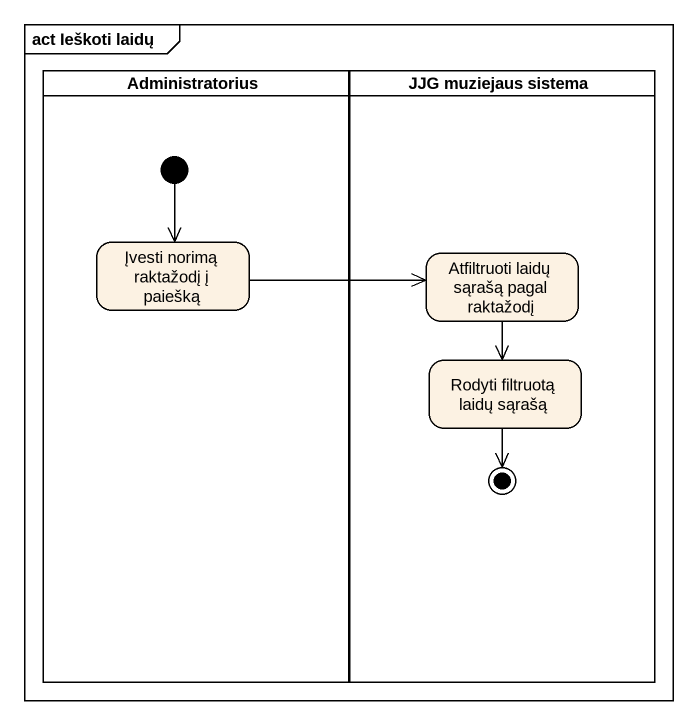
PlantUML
@startuml
mainframe act Ieškoti laidų
hide empty description
state Administratorius <<partition>> {
  state "Įvesti norimą raktažodį į paiešką" as Įvesti_norimą_raktažodį_į
  [*] --> Įvesti_norimą_raktažodį_į
}
state "JJG muziejaus sistema" as JJG_muziejaus_sistema <<partition>> {
  state "Atfiltruoti laidų sąrašą pagal raktažodį" as Atfiltruoti_laidų_sąrašą
  state "Rodyti filtruotą laidų sąrašą" as Rodyti_filtruotą_laidų
  Rodyti_filtruotą_laidų --> [*]
}
Įvesti_norimą_raktažodį_į -right-> Atfiltruoti_laidų_sąrašą
Atfiltruoti_laidų_sąrašą --> Rodyti_filtruotą_laidų
@enduml
